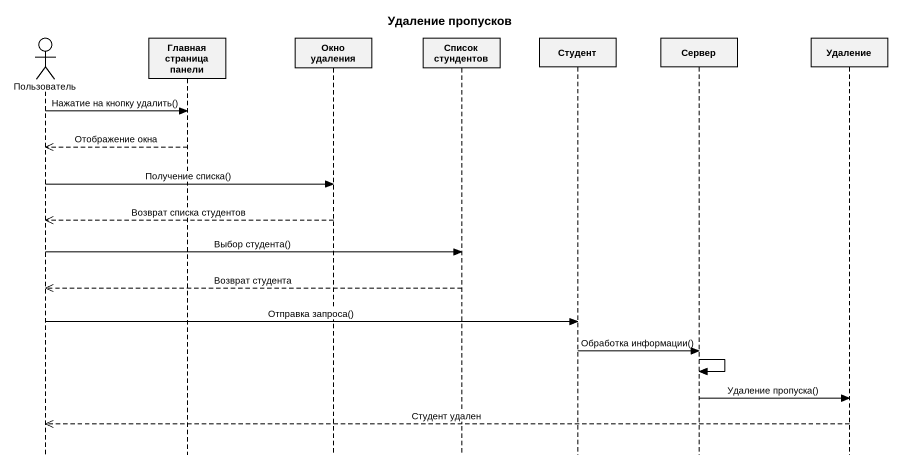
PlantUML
@startuml
title Удаление пропусков
hide footbox
actor Пользователь
participant "Главная страница панели" as Главная_страница_панели
participant "Окно удаления" as Окно_удаления
participant "Список стундентов" as Список_стундентов
participant Студент
participant Сервер
participant Удаление

Пользователь -> Главная_страница_панели : Нажатие на кнопку удалить()
Главная_страница_панели -->> Пользователь : Отображение окна
Пользователь -> Окно_удаления : Получение списка()
Окно_удаления -->> Пользователь : Возврат списка студентов
Пользователь -> Список_стундентов : Выбор студента()
Список_стундентов -->> Пользователь : Возврат студента
Пользователь -> Студент : Отправка запроса()
Студент -> Сервер : Обработка информации()
Сервер -> Сервер
Сервер -> Удаление : Удаление пропуска()
Удаление -->> Пользователь : Студент удален
@enduml
